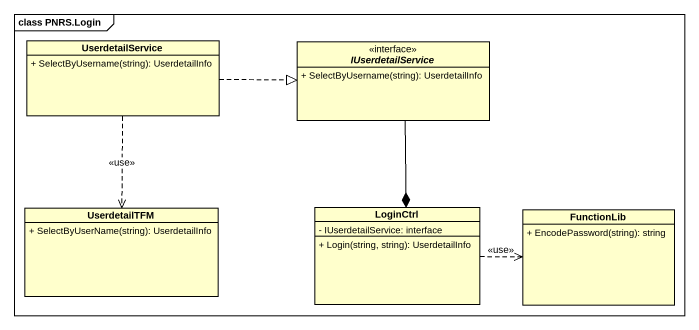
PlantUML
@startuml
mainframe class PNRS.Login
hide circle
hide empty members
skinparam classAttributeIconSize 0
class UserdetailService {
  + SelectByUsername(string): UserdetailInfo
}
interface IUserdetailService <<interface>> {
  + SelectByUsername(string): UserdetailInfo
}
class UserdetailTFM {
  + SelectByUserName(string): UserdetailInfo
}
class LoginCtrl {
  - IUserdetailService: interface
  + Login(string, string): UserdetailInfo
}
class FunctionLib {
  + EncodePassword(string): string
}
UserdetailService .right.|> IUserdetailService
UserdetailService ..> UserdetailTFM : <<use>>
IUserdetailService --* LoginCtrl
LoginCtrl .right.> FunctionLib : <<use>>
@enduml
